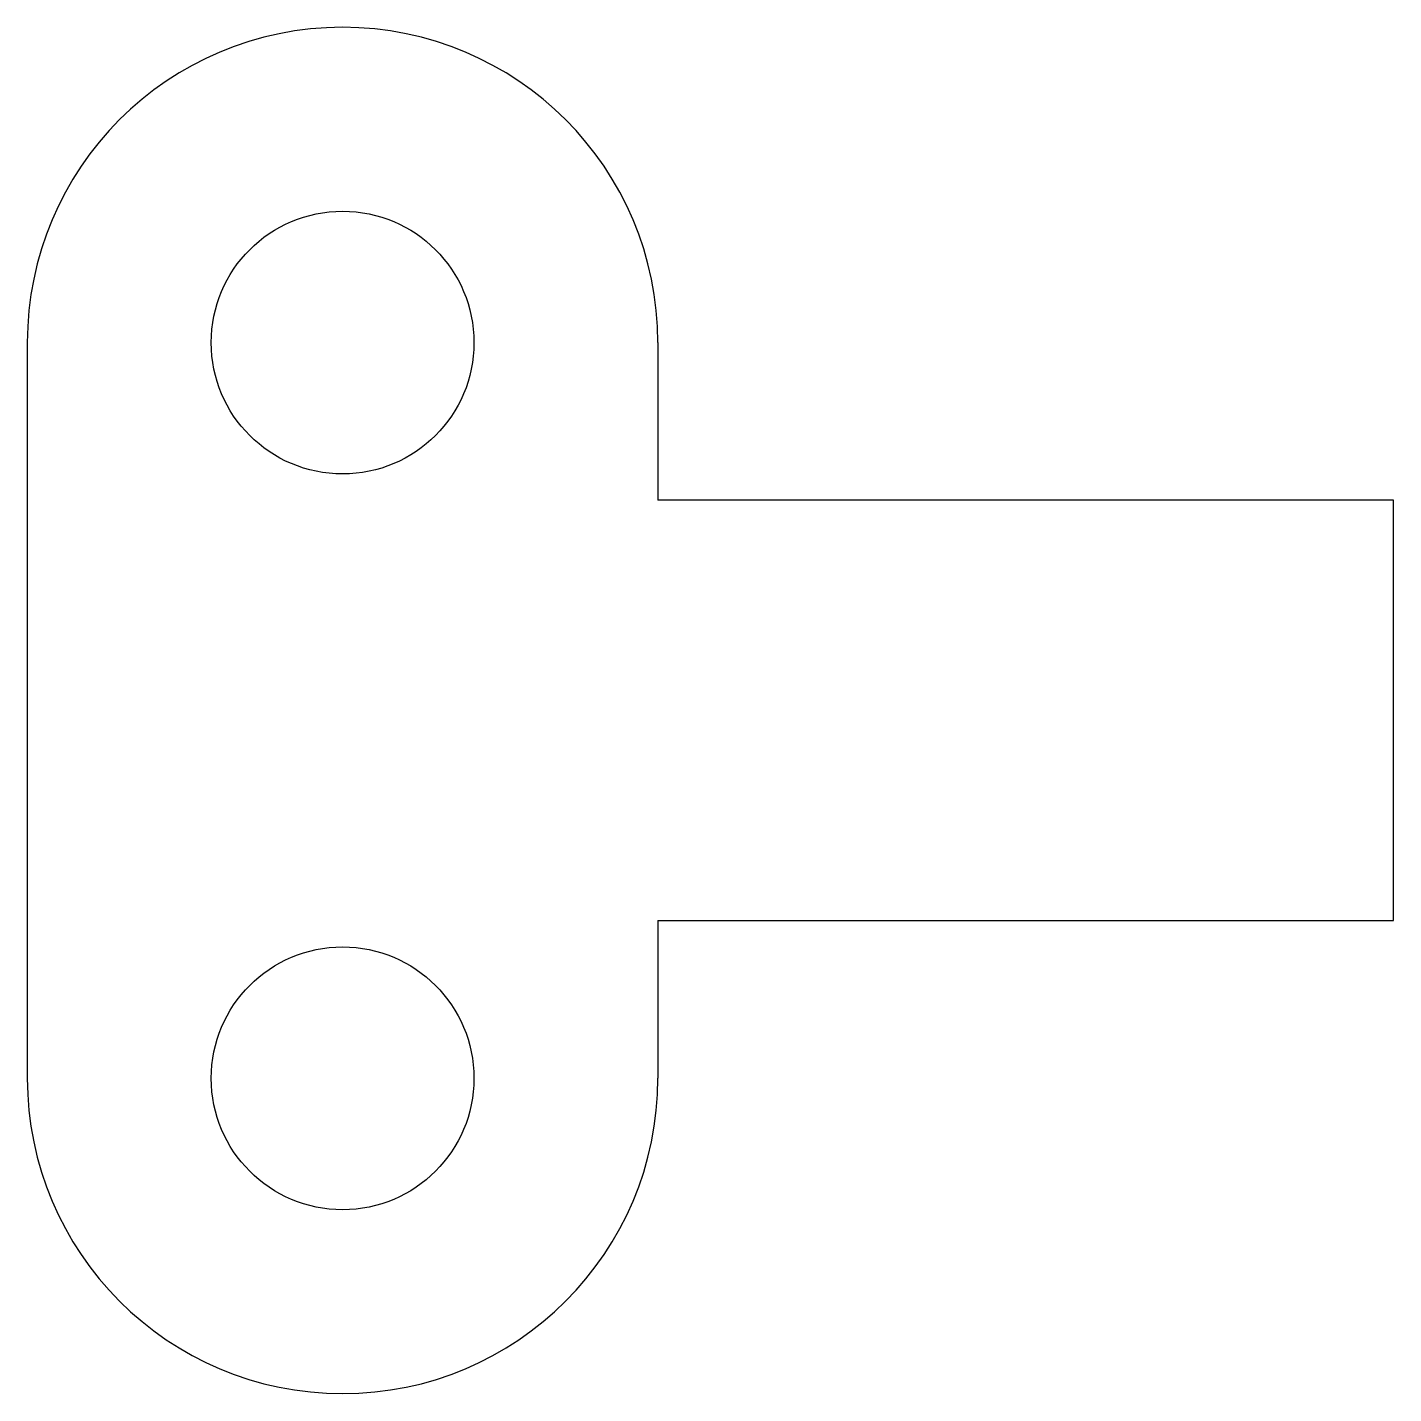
# Model space of a CAD drawing. Header units: millimetres. Extents: x 11.3 to 24.3, y -2.5 to 10.5.
import ezdxf

# ---------------------------------------------------------------- set-up
doc = ezdxf.new("R2010")
doc.units = ezdxf.units.MM

msp = doc.modelspace()

# ---------------------------------------------------------------- linework, layer by layer
at = {"color": 7, "linetype": 'Continuous', "lineweight": 25}
for p, q in [((11.346, 7.529), (11.346, 0.529)), ((17.346, 7.529), (17.346, 6.029)), ((24.346, 6.029), (17.346, 6.029)), ((24.346, 2.029), (24.346, 6.029)), ((17.346, 2.029), (24.346, 2.029)), ((17.346, 2.029), (17.346, 0.529))]:
    msp.add_line(p, q, dxfattribs=at)
for centre in [(14.346, 7.529), (14.346, 0.529)]:
    msp.add_circle(centre, 1.25, dxfattribs=at)
for centre, start, end in [((14.346, 7.529), 0, 180), ((14.346, 0.529), 180, 0)]:
    msp.add_arc(centre, 3, start, end, dxfattribs=at)

doc.saveas('drawing.dxf')
